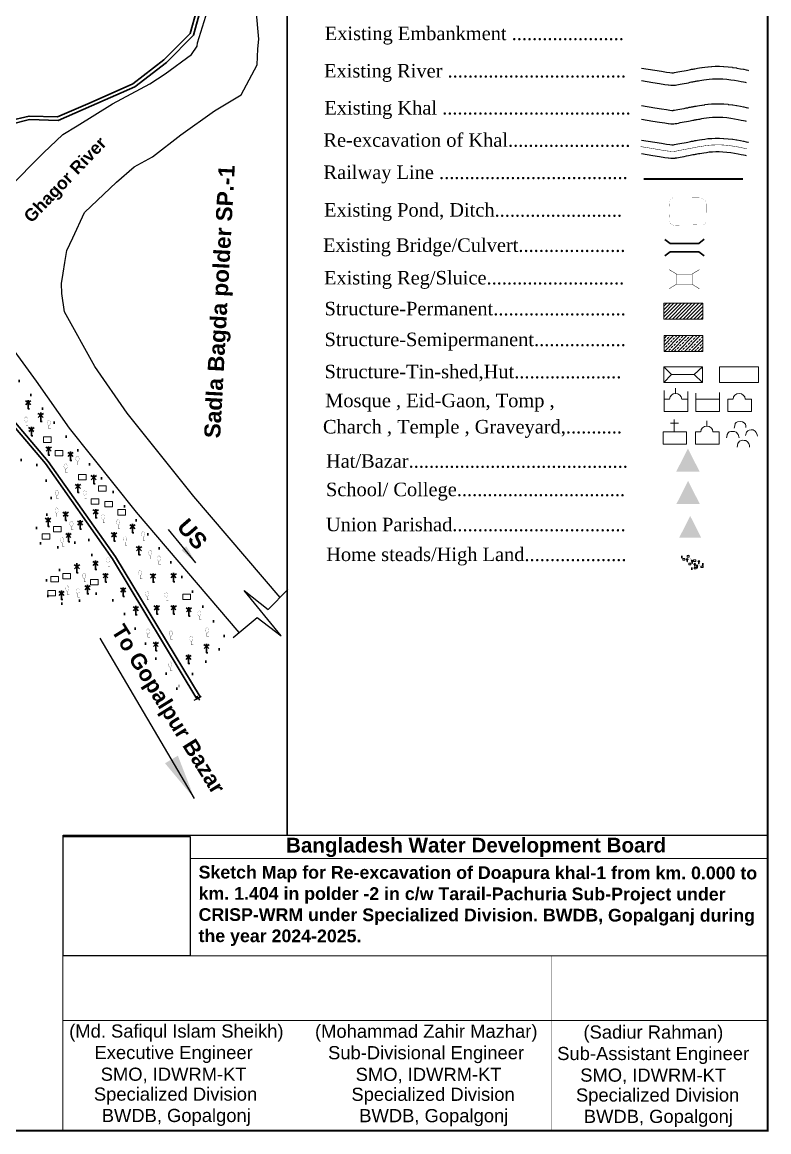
# Model space of a CAD drawing. Header units: millimetres. Extents: x 103 to 40042, y -107161 to -48.
# Drawn here: x 39220 to 40042, y -107161 to -105940 of the extents above; entities that cross this region are included whole.
import ezdxf
from ezdxf.enums import TextEntityAlignment as Align

# ---------------------------------------------------------------- set-up
doc = ezdxf.new("R2010")
doc.units = ezdxf.units.MM
doc.header["$MEASUREMENT"] = 0
for name, pattern in [('ACAD_ISO02W100', [15, 12, -3]), ('CENTERX2', [4, 2.5, -0.5, 0.5, -0.5]), ('DOT2', [0.125, 0, -0.125]), ('PHANTOM2', [1.25, 0.625, -0.125, 0.125, -0.125, 0.125, -0.125])]:
    doc.linetypes.add(name, pattern=pattern)
for name, color, linetype, lineweight in [('Bazar', 97, 'Continuous', 15), ('Bridge or Culvert', 7, 'Continuous', 25), ('Church', 170, 'Continuous', 9), ('Eid-Gah', 170, 'Continuous', 9), ('Existing Str', 7, 'PHANTOM2', 35), ('existing-profile', 5, 'ACAD_ISO02W100', 25), ('FRAM', 7, 'Continuous', 50), ('Graveyard', 40, 'Continuous', 9), ('HOUSE', 144, 'Continuous', 18), ('Mosque', 170, 'Continuous', 9), ('OUTLINE', 7, 'Continuous', 15), ('PL', 7, 'Continuous', 15), ('Pond or Ditch', 7, 'Continuous', 9), ('Rail Line', 14, 'TRACKS', 35), ('Temple', 170, 'Continuous', 9), ('Tomb', 170, 'Continuous', 9), ('Union', 7, 'Continuous', 15)]:
    doc.layers.add(name, color=color, linetype=linetype, lineweight=lineweight)
for name, color, linetype in [('boundary', 7, 'Continuous'), ('Earthen Emb', 42, 'Continuous'), ('Home Stead', 151, 'Continuous'), ('Khal', 4, 'Continuous'), ('RIVER', 150, 'Continuous'), ('TEXT', 5, 'Continuous'), ('Trees', 77, 'Continuous')]:
    doc.layers.add(name, color=color, linetype=linetype)
doc.styles.add('AR', font='arial.ttf', dxfattribs={"height": 450})
doc.styles.add('b', font='times.ttf')
doc.styles.get("Standard").update_dxf_attribs({"font": 'arial.ttf'})
doc.styles.add('sum', font='arialbd.ttf')
doc.linetypes.add('TRACKS', pattern='A,0.15,[130,ltypeshp.shx,S=0.25,R=0,X=0,Y=0],0.15', length=0.3)
doc.dimstyles.get("Standard").update_dxf_attribs({"dimtxt": 0.18, "dimasz": 0.18, "dimexe": 0.18, "dimexo": 0.0625, "dimgap": 0.09, "dimtad": 0, "dimtih": 1, "dimtoh": 1, "dimdec": 4, "dimzin": 0, "dimdsep": 46, "dimtxsty": 'Standard', "dimblk": 'DATUMBLANK', "dimcen": 0.09, "dimadec": 0, "dimazin": 0, "dimtfac": 1, "dimtdec": 4, "dimtofl": 0, "dimtmove": 0, "dimatfit": 3, "dimfxl": 1, "dimtolj": 1, "dimtzin": 0, "dimarcsym": 0})
picture_1 = doc.add_image_def('image1.png', size_in_pixel=(204, 192))

# ---------------------------------------------------------------- blocks, each defined once
blk = doc.blocks.new('A$C7FEE66E4')
at = {"layer": 'Trees', "linetype": 'Continuous', "const_width": 0.000142}
blk.add_lwpolyline([(0, 0.00001, 0.606435), (0, 0.00493, 0.606435)], format="xyb", close=True, dxfattribs=at)
at = {"layer": 'Trees', "linetype": 'Continuous', "const_width": 0.000252}
for points in [[(0, 0.00001), (0, -0.00287)], [(0, -0.00287), (0.00172, -0.00287)]]:
    blk.add_lwpolyline(points, dxfattribs=at)
blk = doc.blocks.new('A$C01DB3217')
at = {"layer": 'Trees', "color": 1, "lineweight": 30}
blk.add_lwpolyline([(0, 0.0028), (0, -0.0071), (0.0015, -0.0071)], dxfattribs=at)
for centre, start, end in [((-0.012, -0.0154), 41.2491, 62.6782), ((0.012, -0.0154), 117.3218, 138.7509)]:
    blk.add_arc(centre, 0.0195, start, end, dxfattribs=at)
blk = doc.blocks.new('_DatumBlank')
at = {"color": 0, "linetype": 'ByBlock', "lineweight": -2}
for p, q in [((0, 0.577), (-1, 0)), ((0, -0.577), (0, 0.577)), ((-1, 0), (0, -0.577))]:
    blk.add_line(p, q, dxfattribs=at)
blk = doc.blocks.new('A$C5B990698')
at = {"layer": 'TEXT', "color": 0, "lineweight": 25}
blk.add_leader([(0, 110.8), (26.4, 0)], dimstyle='Standard', override={"dimscale": 0.5, "dimasz": 100, "dimgap": 0.09, "dimtad": 0}, dxfattribs=at)

msp = doc.modelspace()

# ---------------------------------------------------------------- hatches: boundary and pattern name
at = {"layer": 'Bazar'}
for color, points in [(256, [(39953.2, -106408.9), (39940.3, -106434.4), (39966.1, -106434.4)]), (5, [(39953.4, -106444.6), (39940.5, -106470), (39966.3, -106470)])]:
    msp.add_hatch(color=color, dxfattribs=at).paths.add_polyline_path(points)
at = {"layer": 'HOUSE'}
h = msp.add_hatch(dxfattribs=at)
h.set_pattern_fill('ANSI31', color=256, scale=22.175192, style=0)
h.set_pattern_definition([(45, (-2526676.9456, -9026570.8774), (-1.9600285976, 1.9600285976), [])])
h.paths.add_polyline_path([(39969.6, -106266.4), (39969.6, -106249), (39926.7, -106249), (39926.7, -106266.4)])
h = msp.add_hatch(dxfattribs=at)
h.set_pattern_fill('ANSI33', color=256, scale=20.789243)
h.set_pattern_definition([(45, (-2558340.8584, -9213494.467), (-3.6750536205, 3.6750536205), []), (45, (-2558337.1833, -9213494.467), (-3.6750536205, 3.6750536205), [2.5986553363, -1.2993276681])])
h.paths.add_polyline_path([(39969.7, -106284.6), (39926.9, -106284.6), (39926.9, -106302), (39969.7, -106302)])
at = {"layer": 'Union'}
msp.add_hatch(color=0, dxfattribs=at).paths.add_polyline_path([(39955.7, -106483.1), (39943.7, -106506.9), (39967.8, -106506.9)])

# ---------------------------------------------------------------- linework, layer by layer
at = {"layer": 'boundary', "color": 0}
for points, const_width in [([(37465.6, -105324), (40041.1, -105324), (40041.1, -107159.9), (37465.6, -107159.9), (37465.6, -105324)], 2.35), ([(39511.9, -106834.7), (39511.9, -105324)], 1.71)]:
    msp.add_lwpolyline(points, dxfattribs=dict(at, const_width=const_width))
at = {"layer": 'Bridge or Culvert', "color": 7, "linetype": 'Continuous', "lineweight": 30}
for points in [[(39927.8, -106178.8), (39933.5, -106183.2), (39965.4, -106183.1), (39971, -106178.6)], [(39927.9, -106196.8), (39933.5, -106192.4), (39965.4, -106192.3), (39971.1, -106196.7)]]:
    msp.add_lwpolyline(points, dxfattribs=at)
at = {"layer": 'Church', "linetype": 'Continuous'}
for points in [[(39942.8, -106380.9), (39934.1, -106380.9)], [(39942.8, -106380.9), (39934.1, -106380.9)], [(39938.2, -106390.7), (39938.2, -106377.1)], [(39938.2, -106390.7), (39938.2, -106377.1)]]:
    msp.add_lwpolyline(points, dxfattribs=at)
msp.add_lwpolyline([(39925.8, -106404.2), (39925.8, -106390.7), (39951.8, -106390.7), (39951.8, -106404.2), (39941.2, -106404.2), (39941.2, -106404.2), (39941.2, -106404.2), (39941.2, -106404.2), (39925.8, -106404.2)], close=True, dxfattribs=at)
msp.add_lwpolyline([(39925.8, -106404.2), (39925.8, -106390.7), (39951.8, -106390.7), (39951.8, -106404.2), (39941.2, -106404.2), (39941.2, -106404.2), (39941.2, -106404.2), (39941.2, -106404.2), (39925.8, -106404.2)], close=True, dxfattribs=at)
at = {"layer": 'Earthen Emb', "lineweight": 30}
for points in [[(39412.5, -106684.5), (39319.4, -106530.3), (39245.6, -106425.5), (39189.5, -106359.7), (39165.2, -106326.6), (39149.7, -106300.3), (39144.9, -106250), (39148.9, -106177.9), (39180.9, -106127.8), (39201.3, -106094.1), (39204.1, -106079.2), (39200.8, -106057.3), (39205.3, -106048.3), (39227.6, -106042.9), (39259.1, -106043.9), (39294.8, -106028.2), (39342.1, -106007.3), (39376.2, -105981.1), (39405.2, -105951.9), (39411.9, -105927), (39400.2, -105874.3)], [(39415.9, -106682.4), (39322.8, -106528.1), (39248.8, -106423.1), (39192.7, -106357.3), (39168.6, -106324.4), (39153.6, -106299.1), (39148.9, -106249.9), (39152.9, -106179.2), (39184.3, -106129.9), (39205.1, -106095.5), (39208.2, -106079.3), (39204.9, -106057.9), (39208, -106051.7), (39228, -106046.9), (39259.8, -106047.9), (39296.4, -106031.8), (39344.2, -106010.8), (39378.9, -105984.1), (39408.8, -105954), (39416.1, -105927.1), (39404.1, -105873.4)]]:
    msp.add_lwpolyline(points, dxfattribs=at)
for points in [[(39902.2, -105956.3, 0, 0, 0), (40017.2, -105956.3, 4.91, 4.91, 0)], [(39902.2, -105968.3, 0, 0, 0), (40017.2, -105968.3, 4.91, 4.91, 0)]]:
    msp.add_lwpolyline(points, format="xyseb", dxfattribs=at)
at = {"layer": 'Eid-Gah', "linetype": 'Continuous'}
for p, q in [((39962, -106354.6), (39962, -106347.8)), ((39962, -106354.6), (39962, -106347.8)), ((39988, -106354.6), (39988, -106347.4)), ((39988, -106354.6), (39988, -106347.4))]:
    msp.add_line(p, q, dxfattribs=at)
msp.add_lwpolyline([(39962, -106368.1), (39962, -106354.6), (39988, -106354.6), (39988, -106368.1), (39973.6, -106368.1), (39973.6, -106368.1), (39973.6, -106368.1), (39973.6, -106368.1), (39962, -106368.1)], close=True, dxfattribs=at)
msp.add_lwpolyline([(39962, -106368.1), (39962, -106354.6), (39988, -106354.6), (39988, -106368.1), (39973.6, -106368.1), (39973.6, -106368.1), (39973.6, -106368.1), (39973.6, -106368.1), (39962, -106368.1)], close=True, dxfattribs=at)
at = {"layer": 'Existing Str', "linetype": 'Continuous', "const_width": 0.515}
for points in [[(39932.6, -106212), (39940.6, -106216.9), (39957.8, -106216.9), (39965.7, -106212)], [(39940.6, -106228), (39940.6, -106216.9)], [(39957.8, -106228), (39957.8, -106216.9)], [(39932.6, -106233), (39940.6, -106228), (39957.8, -106228), (39965.7, -106233)]]:
    msp.add_lwpolyline(points, dxfattribs=at)
at = {"layer": 'FRAM', "linetype": 'Continuous', "const_width": 1.73}
msp.add_lwpolyline([(39264.9, -106834.7), (40041.1, -106834.7), (40041.1, -106834.7)], dxfattribs=at)
at = {"layer": 'Graveyard'}
for points in [[(40004.3, -106386.5), (40004.7, -106383.9), (40005.2, -106381.5), (40006.2, -106380.1), (40007.9, -106379.4), (40011.1, -106379.3), (40013.2, -106379.6), (40015, -106380.6), (40016.5, -106382.2), (40016.8, -106384), (40016.9, -106385.9)], [(40004.3, -106386.5), (40004.7, -106383.9), (40005.2, -106381.5), (40006.2, -106380.1), (40007.9, -106379.4), (40011.1, -106379.3), (40013.2, -106379.6), (40015, -106380.6), (40016.5, -106382.2), (40016.8, -106384), (40016.9, -106385.9)], [(40016.5, -106394.5), (40017.8, -106390.8), (40019, -106389.6), (40020.5, -106388.6), (40023, -106388.3), (40025.2, -106388.5), (40027.2, -106389.8), (40028.3, -106391.3), (40029.4, -106393.8), (40029.8, -106395.3)], [(40016.5, -106394.5), (40017.8, -106390.8), (40019, -106389.6), (40020.5, -106388.6), (40023, -106388.3), (40025.2, -106388.5), (40027.2, -106389.8), (40028.3, -106391.3), (40029.4, -106393.8), (40029.8, -106395.3)], [(40009.6, -106397.2), (40008.4, -106393.3), (40006.5, -106390.8), (40004.6, -106390.2), (40002.8, -106390.1), (40000.3, -106390.2), (39998.8, -106390.7), (39997.5, -106391.7), (39996.4, -106393.3), (39996, -106396.2), (39995.7, -106397.2)], [(40009.6, -106397.2), (40008.4, -106393.3), (40006.5, -106390.8), (40004.6, -106390.2), (40002.8, -106390.1), (40000.3, -106390.2), (39998.8, -106390.7), (39997.5, -106391.7), (39996.4, -106393.3), (39996, -106396.2), (39995.7, -106397.2)], [(40007.3, -106407.4), (40008.3, -106403.4), (40009.9, -106400.9), (40012.8, -106399.7), (40015.3, -106399.9), (40016.8, -106400.2), (40018.8, -106401.5), (40020.3, -106403.3), (40020.9, -106405.5), (40020.9, -106407.3)], [(40007.3, -106407.4), (40008.3, -106403.4), (40009.9, -106400.9), (40012.8, -106399.7), (40015.3, -106399.9), (40016.8, -106400.2), (40018.8, -106401.5), (40020.3, -106403.3), (40020.9, -106405.5), (40020.9, -106407.3)]]:
    msp.add_lwpolyline(points, dxfattribs=at)
at = {"layer": 'Home Stead', "color": 7, "linetype": 'DOT2', "lineweight": 50, "ltscale": 159.474072, "flags": 128}
for points in [[(39390.2, -106673), (39339, -106598.9), (39322, -106576.6), (39302.6, -106568.2), (39279.5, -106577.9), (39254.3, -106580.2), (39242.6, -106562.1), (39251.3, -106545.4), (39273.1, -106538.6), (39288.5, -106533.9), (39300.2, -106522.5), (39297.6, -106513.2), (39288.8, -106504.4), (39274.8, -106514.8), (39253.6, -106518.5), (39235.5, -106511.1), (39236.2, -106490), (39249.9, -106479.6), (39252, -106462.5), (39244.9, -106438.8), (39235, -106425.2), (39228.3, -106420), (39209.7, -106422.5), (39181.1, -106417.5), (39163.4, -106387.4), (39141.1, -106353.8), (39133.9, -106344.9), (39134.5, -106335.7), (39146.8, -106331.1), (39181.5, -106308.4), (39189.9, -106302.8), (39284.4, -106414.5), (39318.2, -106454.3), (39389.9, -106541.7), (39446.5, -106620.8), (39390.2, -106673)], [(39946.6, -106528.2), (39945, -106530.8), (39946.8, -106533.8), (39949.3, -106535.4), (39951.4, -106537.1), (39953.2, -106538.9), (39955.1, -106539.3), (39956.3, -106539.3), (39958.1, -106542.1), (39960.8, -106543.2), (39965.4, -106543.8), (39969.6, -106543), (39970.8, -106539.4), (39969.3, -106535), (39967.3, -106532.9), (39964.2, -106531.2), (39958.7, -106526.8), (39952, -106525.7), (39949.4, -106527.4), (39946.6, -106528.2)]]:
    msp.add_lwpolyline(points, dxfattribs=at)
at = {"layer": 'HOUSE'}
for points in [[(39926.7, -106249), (39969.6, -106249), (39969.6, -106266.4), (39926.7, -106266.4)], [(39926.7, -106249), (39969.6, -106249), (39969.6, -106266.4), (39926.7, -106266.4)], [(39926.9, -106284.6), (39969.7, -106284.6), (39969.7, -106302), (39926.9, -106302)], [(39926.9, -106284.6), (39969.7, -106284.6), (39969.7, -106302), (39926.9, -106302)]]:
    msp.add_lwpolyline(points, close=True, dxfattribs=at)
at = {"layer": 'HOUSE', "linetype": 'Continuous'}
for points in [[(39926.6, -106319), (39969.4, -106319), (39969.4, -106336.4), (39926.6, -106336.4)], [(39926.6, -106319), (39969.4, -106319), (39969.4, -106336.4), (39926.6, -106336.4)], [(39987.9, -106319), (40030.8, -106319), (40030.8, -106336.4), (39987.9, -106336.4)], [(39987.9, -106319), (40030.8, -106319), (40030.8, -106336.4), (39987.9, -106336.4)]]:
    msp.add_lwpolyline(points, close=True, dxfattribs=at)
for points in [[(39969.4, -106319), (39960.2, -106327.3), (39935.2, -106327.3), (39926.6, -106319)], [(39969.4, -106319), (39960.2, -106327.3), (39935.2, -106327.3), (39926.6, -106319)], [(39935.2, -106327.3), (39926.6, -106336.4)], [(39935.2, -106327.3), (39926.6, -106336.4)], [(39960.2, -106327.3), (39969.4, -106336.4)], [(39960.2, -106327.3), (39969.4, -106336.4)]]:
    msp.add_lwpolyline(points, dxfattribs=at)
at = {"layer": 'HOUSE'}
for points in [[(39243.7, -106402.1), (39252.1, -106402.1), (39252.1, -106396.2), (39243.7, -106396.2), (39243.7, -106402.1)], [(39256.3, -106417), (39264.7, -106417), (39264.7, -106411.1), (39256.3, -106411.1), (39256.3, -106417)], [(39282, -106443.4), (39290.5, -106443.4), (39290.5, -106437.5), (39282, -106437.5), (39282, -106443.4)], [(39304, -106456), (39312.5, -106456), (39312.5, -106450.1), (39304, -106450.1), (39304, -106456)], [(39296.1, -106470.1), (39304.5, -106470.1), (39304.5, -106464.2), (39296.1, -106464.2), (39296.1, -106470.1)], [(39311.1, -106473), (39319.5, -106473), (39319.5, -106467.1), (39311.1, -106467.1), (39311.1, -106473)], [(39325.3, -106482.1), (39333.7, -106482.1), (39333.7, -106476.2), (39325.3, -106476.2), (39325.3, -106482.1)], [(39254.5, -106500.8), (39263, -106500.8), (39263, -106494.9), (39254.5, -106494.9), (39254.5, -106500.8)], [(39242.2, -106508.7), (39250.6, -106508.7), (39250.6, -106502.8), (39242.2, -106502.8), (39242.2, -106508.7)], [(39947.6, -106531.8), (39949.9, -106531.8), (39949.9, -106530.1), (39947.6, -106530.1), (39947.6, -106531.8)], [(39952.4, -106528.5), (39954.7, -106528.5), (39954.7, -106526.8), (39952.4, -106526.8), (39952.4, -106528.5)], [(39954.1, -106536.9), (39956.4, -106536.9), (39956.4, -106535.2), (39954.1, -106535.2), (39954.1, -106536.9)], [(39959.5, -106533.2), (39961.8, -106533.2), (39961.8, -106531.5), (39959.5, -106531.5), (39959.5, -106533.2)], [(39265, -106552.5), (39273.4, -106552.5), (39273.4, -106546.6), (39265, -106546.6), (39265, -106552.5)], [(39960, -106541.3), (39962.4, -106541.3), (39962.4, -106539.7), (39960, -106539.7), (39960, -106541.3)], [(39967.6, -106540), (39969.9, -106540), (39969.9, -106538.4), (39967.6, -106538.4), (39967.6, -106540)], [(39251.5, -106555.8), (39259.9, -106555.8), (39259.9, -106549.9), (39251.5, -106549.9), (39251.5, -106555.8)], [(39295.2, -106559.1), (39303.6, -106559.1), (39303.6, -106553.2), (39295.2, -106553.2), (39295.2, -106559.1)], [(39248.4, -106571.2), (39256.9, -106571.2), (39256.9, -106565.3), (39248.4, -106565.3), (39248.4, -106571.2)], [(39397, -106575.1), (39405.4, -106575.1), (39405.4, -106569.2), (39397, -106569.2), (39397, -106575.1)]]:
    msp.add_lwpolyline(points, dxfattribs=at)
at = {"layer": 'Khal', "color": 4, "linetype": 'Continuous'}
for points in [[(39163.4, -106213.8), (39163.1, -106202.6), (39164.3, -106190.1), (39171.5, -106172.1), (39186.7, -106147.8), (39203.8, -106123.5), (39243.5, -106083.6), (39264.9, -106063.2), (39280.5, -106053.7), (39319.5, -106029.6), (39360.8, -106007.6), (39377.4, -105996.5), (39406.4, -105975), (39412.6, -105966), (39413, -105962.4), (39424, -105927.1), (39397.9, -105831), (39425.1, -105776.5), (39447.3, -105755.6), (39460, -105750.4)], [(39504.1, -106572.9), (39409.1, -106461.6), (39335.8, -106370.1), (39300, -106318.5), (39266.6, -106258.5), (39263.8, -106238.1), (39263.3, -106227.4), (39265.1, -106215.9), (39267.1, -106204.3), (39269.1, -106191), (39275.7, -106177), (39288.7, -106149.1), (39324, -106115.8), (39343.4, -106098.9), (39363.6, -106087.7), (39394.9, -106063.6), (39431.9, -106037.1), (39461.2, -106019.4), (39478.9, -105986.6), (39479.6, -105968.8), (39480.8, -105958.2), (39472.6, -105868), (39466.6, -105830.9), (39490.8, -105794)]]:
    msp.add_lwpolyline(points, dxfattribs=at)
for points in [[(39902.2, -106031.4), (39916.7, -106033.8), (39924.2, -106035.1), (39929.6, -106035.9), (39933.4, -106036.4), (39935.6, -106036.7), (39936.8, -106036.7), (39937.5, -106036.6), (39938.6, -106036.4), (39940.2, -106036.1), (39942.2, -106035.7), (39944.4, -106035.3), (39946.6, -106034.9), (39948.9, -106034.5), (39951.1, -106034), (39953, -106033.7), (39954.7, -106033.3), (39956.1, -106033.1), (39957.2, -106032.9, -0.000461), (39957.2, -106032.9), (39958.1, -106032.7, -0.000727), (39958.1, -106032.7), (39959, -106032.5, -0.000788), (39959, -106032.5), (39959.9, -106032.4, -0.0006), (39959.9, -106032.4), (39960.9, -106032.2, -0.00033), (39960.9, -106032.2), (39962.2, -106031.9), (39963.9, -106031.6, -0.000676), (39963.9, -106031.6), (39966, -106031.2, -0.003183), (39966.1, -106031.2), (39968.7, -106030.8, -0.005207), (39968.8, -106030.8), (39971.8, -106030.4, -0.006703), (39972, -106030.3), (39975.3, -106030, -0.007978), (39975.5, -106029.9), (39979.1, -106029.6, -0.009172), (39979.4, -106029.6), (39983.3, -106029.4, -0.010353), (39983.6, -106029.4), (39987.8, -106029.4, -0.01156), (39988.1, -106029.4), (39992.5, -106029.6, -0.011928), (39992.9, -106029.6), (39997.4, -106030, -0.009419), (39997.7, -106030.1), (40002.3, -106030.6, -0.007149), (40002.5, -106030.7), (40006.8, -106031.3, -0.0056), (40007, -106031.4), (40011, -106032.1, -0.004498), (40011.1, -106032.1), (40014.5, -106032.8, -0.003682), (40014.6, -106032.8), (40017.3, -106033.4, -0.003044), (40017.4, -106033.4), (40019.2, -106033.8, -0.002369), (40019.2, -106033.8), (40019.9, -106034)], [(39902.2, -106046.3), (39914.4, -106048.4, 0.000575), (39914.5, -106048.4), (39922, -106049.6, 0.001752), (39922, -106049.6), (39927.6, -106050.5, 0.00424), (39927.7, -106050.5), (39931.6, -106051.1, 0.009421), (39931.8, -106051.1), (39934.5, -106051.4, 0.018889), (39935, -106051.4), (39936.8, -106051.5, 0.028642), (39937.6, -106051.4), (39939, -106051.3, 0.022093), (39939.6, -106051.2), (39941, -106051, 0.00369), (39941.1, -106051), (39942.8, -106050.6), (39944.8, -106050.2), (39947, -106049.8), (39949.2, -106049.4), (39951.5, -106049), (39953.7, -106048.5), (39955.6, -106048.2), (39957.3, -106047.8), (39958.7, -106047.6), (39959.7, -106047.4), (39960.6, -106047.2), (39961.5, -106047), (39962.3, -106046.9), (39963.4, -106046.7), (39964.7, -106046.5), (39966.3, -106046.2), (39968.4, -106045.8), (39970.8, -106045.4), (39973.6, -106045), (39976.7, -106044.6), (39980.2, -106044.3), (39983.8, -106044.2), (39987.7, -106044.2), (39991.8, -106044.3), (39996.1, -106044.7), (40000.4, -106045.3), (40004.6, -106045.9), (40008.5, -106046.6), (40011.8, -106047.3), (40014.4, -106047.8), (40016.1, -106048.2), (40017.2, -106048.5)]]:
    msp.add_lwpolyline(points, format="xyb", dxfattribs=at)
at = {"layer": 'Khal', "color": 3, "lineweight": 25, "ltscale": 0.1}
for points in [[(39902.2, -106069.3), (39916.7, -106071.7), (39924.2, -106072.9), (39929.6, -106073.8), (39933.4, -106074.3), (39935.6, -106074.5), (39936.8, -106074.6), (39937.5, -106074.5), (39938.6, -106074.3), (39940.2, -106074), (39942.2, -106073.6), (39944.4, -106073.2), (39946.6, -106072.8), (39948.9, -106072.3), (39951.1, -106071.9), (39953, -106071.5), (39954.7, -106071.2), (39956.1, -106070.9), (39957.2, -106070.7, -0.000461), (39957.2, -106070.7), (39958.1, -106070.6, -0.000727), (39958.1, -106070.6), (39959, -106070.4, -0.000788), (39959, -106070.4), (39959.9, -106070.2, -0.0006), (39959.9, -106070.2), (39960.9, -106070, -0.00033), (39960.9, -106070), (39962.2, -106069.8), (39963.9, -106069.5, -0.000676), (39963.9, -106069.5), (39966, -106069.1, -0.003183), (39966.1, -106069.1), (39968.7, -106068.7, -0.005207), (39968.8, -106068.7), (39971.8, -106068.2, -0.006703), (39972, -106068.2), (39975.3, -106067.8, -0.007978), (39975.5, -106067.8), (39979.1, -106067.5, -0.009172), (39979.4, -106067.5), (39983.3, -106067.3, -0.010353), (39983.6, -106067.3), (39987.8, -106067.3, -0.01156), (39988.1, -106067.3), (39992.5, -106067.5, -0.011928), (39992.9, -106067.5), (39997.4, -106067.9, -0.009419), (39997.7, -106067.9), (40002.3, -106068.5, -0.007149), (40002.5, -106068.5), (40006.8, -106069.2, -0.0056), (40007, -106069.2), (40011, -106070, -0.004498), (40011.1, -106070), (40014.5, -106070.7, -0.003682), (40014.6, -106070.7), (40017.3, -106071.3, -0.003044), (40017.4, -106071.3), (40019.2, -106071.7, -0.002369), (40019.2, -106071.7), (40019.9, -106071.8)], [(39902.2, -106084.2), (39914.4, -106086.2, 0.000575), (39914.5, -106086.3), (39922, -106087.5, 0.001752), (39922, -106087.5), (39927.6, -106088.4, 0.00424), (39927.7, -106088.4), (39931.6, -106088.9, 0.009421), (39931.8, -106089), (39934.5, -106089.2, 0.018889), (39935, -106089.3), (39936.8, -106089.3, 0.028642), (39937.6, -106089.3), (39939, -106089.2, 0.022093), (39939.6, -106089.1), (39941, -106088.9, 0.00369), (39941.1, -106088.8), (39942.8, -106088.5), (39944.8, -106088.1), (39947, -106087.7), (39949.2, -106087.3), (39951.5, -106086.8), (39953.7, -106086.4), (39955.6, -106086), (39957.3, -106085.7), (39958.7, -106085.4), (39959.7, -106085.2), (39960.6, -106085.1), (39961.5, -106084.9), (39962.3, -106084.8), (39963.4, -106084.6), (39964.7, -106084.3), (39966.3, -106084), (39968.4, -106083.7), (39970.8, -106083.3), (39973.6, -106082.9), (39976.7, -106082.5), (39980.2, -106082.2), (39983.8, -106082.1), (39987.7, -106082), (39991.8, -106082.2), (39996.1, -106082.6), (40000.4, -106083.1), (40004.6, -106083.8), (40008.5, -106084.5), (40011.8, -106085.2), (40014.4, -106085.7), (40016.1, -106086.1), (40017.2, -106086.3)]]:
    msp.add_lwpolyline(points, format="xyb", dxfattribs=at)
at = {"layer": 'Khal', "color": 7, "linetype": 'CENTERX2', "lineweight": 30, "ltscale": 5, "const_width": 0.515}
msp.add_lwpolyline([(39901, -106076.5), (39915.5, -106078.9), (39923, -106080.2), (39928.6, -106081.1), (39932.5, -106081.6), (39935.2, -106081.9), (39937, -106081.9), (39938.5, -106081.8), (39939.9, -106081.6), (39941.6, -106081.2), (39943.6, -106080.9), (39945.8, -106080.4), (39948, -106080), (39950.3, -106079.6), (39952.5, -106079.1), (39954.4, -106078.8), (39956.1, -106078.4), (39957.5, -106078.2), (39958.6, -106078), (39959.5, -106077.8), (39960.3, -106077.6), (39961.2, -106077.5), (39962.2, -106077.3), (39963.5, -106077), (39965.2, -106076.7), (39967.3, -106076.4), (39969.9, -106076), (39972.8, -106075.5), (39976.1, -106075.1), (39979.7, -106074.8), (39983.7, -106074.7), (39987.8, -106074.6), (39992.2, -106074.8), (39996.8, -106075.2), (40001.3, -106075.8), (40005.7, -106076.5), (40009.7, -106077.2), (40013.1, -106077.9), (40015.8, -106078.5), (40017.5, -106078.9), (40018.2, -106079)], dxfattribs=at)
at = {"layer": 'Khal', "lineweight": 25, "ltscale": 0.1}
for points in [[(39459.1, -106611.4), (39346, -106478.8), (39272.1, -106386.5), (39236, -106334.6), (39193.4, -106276.7), (39170.4, -106245)], [(39452.5, -106616.9), (39478.7, -106594.9), (39505.1, -106615.2), (39464.7, -106565.2), (39491.1, -106586.2), (39512.6, -106564.1)], [(39409.5, -106686), (39413.5, -106684), (39412.5, -106681.5), (39415.5, -106686), (39414.5, -106683.5), (39417, -106681.5)]]:
    msp.add_lwpolyline(points, dxfattribs=at)
at = {"layer": 'Mosque', "linetype": 'Continuous'}
for p, q in [((39927.2, -106354.6), (39927.2, -106345.2)), ((39927.2, -106354.6), (39927.2, -106345.2)), ((39939.6, -106348.3), (39939.6, -106342.4)), ((39939.6, -106348.3), (39939.6, -106342.4)), ((39953.2, -106354.6), (39953.2, -106346)), ((39953.2, -106354.6), (39953.2, -106346))]:
    msp.add_line(p, q, dxfattribs=at)
for points in [[(39946.4, -106354.6), (39953.2, -106354.6), (39953.2, -106368.1), (39942.6, -106368.1), (39942.6, -106368.1), (39938.8, -106368.1), (39938.8, -106368.1), (39927.2, -106368.1), (39927.2, -106354.6), (39932.9, -106354.6)], [(39946.4, -106354.6), (39953.2, -106354.6), (39953.2, -106368.1), (39938.8, -106368.1), (39938.8, -106368.1), (39938.8, -106368.1), (39938.8, -106368.1), (39927.2, -106368.1), (39927.2, -106354.6), (39932.9, -106354.6)]]:
    msp.add_lwpolyline(points, dxfattribs=at)
msp.add_arc((39939.6, -106355.1), 6.77, 3.9267, 176.0733, dxfattribs=at)
msp.add_arc((39939.6, -106355.1), 6.77, 3.9267, 176.0733, dxfattribs=at)
at = {"layer": 'PL'}
for p, q in [((39264.8, -106834.7), (39264.8, -107159.9)), ((40041.1, -106834.7), (40041.1, -107159.9)), ((40041.1, -106860.1), (39405, -106860.1)), ((40041.6, -106967.5), (39265.3, -106967.5)), ((40041.1, -107038.5), (39264.9, -107038.5))]:
    msp.add_line(p, q, dxfattribs=at)
at = {"layer": 'PL', "const_width": 0.194}
for points in [[(39530.5, -106967.5), (39530.5, -107159.8)], [(39803, -106968), (39803, -107160.4)]]:
    msp.add_lwpolyline(points, dxfattribs=at)
at = {"layer": 'Pond or Ditch', "color": 4, "const_width": 0.0863}
msp.add_lwpolyline([(39937.3, -106132.7), (39966.2, -106133, -0.407338), (39973.3, -106140), (39973.2, -106158.8, -0.346244), (39970.2, -106162.5), (39938.4, -106163.1, -0.392601), (39932.4, -106157.7), (39933, -106138.2, -0.321685), (39937.3, -106132.7, -5.135448)], format="xyb", dxfattribs=at)
at = {"layer": 'Rail Line', "color": 212, "ltscale": 10, "true_color": 0xc529d6}
msp.add_line((39904.5, -106112.2), (40013.8, -106112.2), dxfattribs=at)
at = {"layer": 'RIVER', "color": 4, "linetype": 'Continuous'}
for points in [[(39902.2, -105990.1), (39916.7, -105992.5), (39924.2, -105993.7), (39929.6, -105994.6), (39933.4, -105995.1), (39935.6, -105995.4), (39936.8, -105995.4), (39937.5, -105995.3), (39938.6, -105995.1), (39940.2, -105994.8), (39942.2, -105994.4), (39944.4, -105994), (39946.6, -105993.6), (39948.9, -105993.1), (39951.1, -105992.7), (39953, -105992.3), (39954.7, -105992), (39956.1, -105991.8), (39957.2, -105991.5, -0.000461), (39957.2, -105991.5), (39958.1, -105991.4, -0.000727), (39958.1, -105991.4), (39959, -105991.2, -0.000788), (39959, -105991.2), (39959.9, -105991, -0.0006), (39959.9, -105991), (39960.9, -105990.9, -0.00033), (39960.9, -105990.8), (39962.2, -105990.6), (39963.9, -105990.3, -0.000676), (39963.9, -105990.3), (39966, -105989.9, -0.003183), (39966.1, -105989.9), (39968.7, -105989.5, -0.005207), (39968.8, -105989.5), (39971.8, -105989.1, -0.006703), (39972, -105989), (39975.3, -105988.7, -0.007978), (39975.5, -105988.6), (39979.1, -105988.3, -0.009172), (39979.4, -105988.3), (39983.3, -105988.1, -0.010353), (39983.6, -105988.1), (39987.8, -105988.1, -0.01156), (39988.1, -105988.1), (39992.5, -105988.3, -0.011928), (39992.9, -105988.3), (39997.4, -105988.7, -0.009419), (39997.7, -105988.7), (40002.3, -105989.3, -0.007149), (40002.5, -105989.4), (40006.8, -105990, -0.0056), (40007, -105990.1), (40011, -105990.8, -0.004498), (40011.1, -105990.8), (40014.5, -105991.5, -0.003682), (40014.6, -105991.5), (40017.3, -105992.1, -0.003044), (40017.4, -105992.1), (40019.2, -105992.5, -0.002369), (40019.2, -105992.5), (40019.9, -105992.7)], [(39902.2, -106003.9), (39914.4, -106006, 0.000575), (39914.5, -106006), (39922, -106007.2, 0.001752), (39922, -106007.2), (39927.6, -106008.1, 0.00424), (39927.7, -106008.1), (39931.6, -106008.7, 0.009421), (39931.8, -106008.7), (39934.5, -106009, 0.018889), (39935, -106009), (39936.8, -106009.1, 0.028642), (39937.6, -106009), (39939, -106008.9, 0.022093), (39939.6, -106008.8), (39941, -106008.6, 0.00369), (39941.1, -106008.6), (39942.8, -106008.3), (39944.8, -106007.9), (39947, -106007.4), (39949.2, -106007), (39951.5, -106006.6), (39953.7, -106006.2), (39955.6, -106005.8), (39957.3, -106005.4), (39958.7, -106005.2), (39959.7, -106005), (39960.6, -106004.8), (39961.5, -106004.7), (39962.3, -106004.5), (39963.4, -106004.3), (39964.7, -106004.1), (39966.3, -106003.8), (39968.4, -106003.4), (39970.8, -106003), (39973.6, -106002.6), (39976.7, -106002.3), (39980.2, -106002), (39983.8, -106001.8), (39987.7, -106001.8), (39991.8, -106001.9), (39996.1, -106002.3), (40000.4, -106002.9), (40004.6, -106003.5), (40008.5, -106004.2), (40011.8, -106004.9), (40014.4, -106005.4), (40016.1, -106005.8), (40017.2, -106006.1)]]:
    msp.add_lwpolyline(points, format="xyb", dxfattribs=at)
at = {"layer": 'Temple', "linetype": 'Continuous'}
msp.add_line((39974, -106384.4), (39974, -106378.5), dxfattribs=at)
msp.add_line((39974, -106384.4), (39974, -106378.5), dxfattribs=at)
msp.add_lwpolyline([(39980.7, -106390.7), (39987.5, -106390.7), (39987.5, -106404.2), (39973.1, -106404.2), (39973.1, -106404.2), (39973.1, -106404.2), (39973.1, -106404.2), (39961.5, -106404.2), (39961.5, -106390.7), (39967.2, -106390.7)], dxfattribs=at)
msp.add_lwpolyline([(39980.7, -106390.7), (39987.5, -106390.7), (39987.5, -106404.2), (39973.1, -106404.2), (39973.1, -106404.2), (39973.1, -106404.2), (39973.1, -106404.2), (39961.5, -106404.2), (39961.5, -106390.7), (39967.2, -106390.7)], dxfattribs=at)
msp.add_arc((39974, -106391.1), 6.77, 3.9267, 176.0733, dxfattribs=at)
msp.add_arc((39974, -106391.1), 6.77, 3.9267, 176.0733, dxfattribs=at)
at = {"layer": 'Tomb', "linetype": 'Continuous'}
msp.add_lwpolyline([(40016.3, -106354.6), (40023.1, -106354.6), (40023.1, -106368.1), (40008.7, -106368.1), (40008.7, -106368.1), (40008.7, -106368.1), (40008.7, -106368.1), (39997.1, -106368.1), (39997.1, -106354.6), (40002.8, -106354.6)], dxfattribs=at)
msp.add_arc((40009.6, -106355.1), 6.77, 3.9267, 176.0733, dxfattribs=at)
msp.add_arc((40009.6, -106355.1), 6.77, 3.9267, 176.0733, dxfattribs=at)
at = {"layer": 'Trees', "color": 1, "lineweight": 30}
msp.add_lwpolyline([(39331.4, -106561.8), (39331.4, -106571.7), (39332.9, -106571.7)], dxfattribs=at)
for centre, start, end in [((39319.4, -106579.8), 41.2491, 62.6782), ((39343.3, -106579.8), 117.3218, 138.7509)]:
    msp.add_arc(centre, 19.4, start, end, dxfattribs=at)

# ---------------------------------------------------------------- block references
at = {"layer": 'Khal', "lineweight": 25, "ltscale": 0.1, "xscale": 0.4160000000049027, "yscale": 0.4159999999976683, "zscale": 0.4160000000000001, "rotation": 205.9060596806993}
msp.add_blockref('A$C5B990698', (39391.2, -106493.3), dxfattribs=at)
at = {"layer": 'Trees', "ltscale": 0.1}
for p, xscale, yscale, zscale in [((39226.7, -106358.3), 996.0728210867092, 996.0728210867092, 996.0728210867044), ((39240.5, -106372.1), 996.0728210867092, 996.0728210867092, 996.0728210867044), ((39230.2, -106387.8), 996.0728210867092, 996.0728210867092, 996.0728210867044), ((39249.2, -106409.3), 996.0728210867092, 996.0728210867092, 996.0728210867044), ((39273.2, -106415.1), 996.0728210867092, 996.0728210867092, 996.0728210867044), ((39298.8, -106440.7), 996.0728210867092, 996.0728210867092, 996.0728210867044), ((39281.5, -106450.4), 996.0728210867092, 996.0728210867092, 996.0728210867044), ((39248.6, -106487.6), 996.0728210867092, 996.0728210867092, 996.0728210867044), ((39267.9, -106480.9), 996.0728210867092, 996.0728210867092, 996.0728210867044), ((39301, -106478.3), 996.0728210867092, 996.0728210867092, 996.0728210867044), ((39284, -106490.7), 996.0728210867092, 996.0728210867092, 996.0728210867044), ((39341.6, -106494.7), 996.0728210867092, 996.0728210867092, 996.0728210867044), ((39271, -106504.5), 996.0728210867092, 996.0728210867092, 996.0728210867044), ((39321.2, -106503.7), 996.0728210867092, 996.0728210867092, 996.0728210867044), ((39348.7, -106518.9), 996.0728210867092, 996.0728210867092, 996.0728210867044), ((39300.8, -106535.1), 996.0728210867092, 996.0728210867092, 996.0728210867044), ((39952.4, -106530.8), 328.1287989044358, 328.1287989044358, 328.1287989044349), ((39957.7, -106532.6), 328.1287989044358, 328.1287989044358, 328.1287989044349), ((39960.7, -106536), 328.1287989044358, 328.1287989044358, 328.1287989044349), ((39965.2, -106533.3), 328.1287989044358, 328.1287989044358, 328.1287989044349), ((39280.4, -106538.8), 996.0728210867092, 996.0728210867092, 996.0728210867044), ((39311.9, -106548.8), 996.0728210867092, 996.0728210867092, 996.0728210867044), ((39364.2, -106549.1), 996.0728210867092, 996.0728210867092, 996.0728210867044), ((39386.8, -106548.7), 996.0728210867092, 996.0728210867092, 996.0728210867044), ((39963.3, -106537.9), 328.1287989044358, 328.1287989044358, 328.1287989044349), ((39292, -106561.9), 996.0728210867092, 996.0728210867092, 996.0728210867044), ((39263.3, -106568.1), 996.0728210867092, 996.0728210867092, 996.0728210867044), ((39345.2, -106585), 996.0728210867092, 996.0728210867092, 996.0728210867044), ((39368.2, -106584.1), 996.0728210867092, 996.0728210867092, 996.0728210867044), ((39386.8, -106584.1), 996.0728210867092, 996.0728210867092, 996.0728210867044), ((39403.6, -106586.3), 996.0728210867092, 996.0728210867092, 996.0728210867044), ((39367.3, -106624.4), 996.0728210867092, 996.0728210867092, 996.0728210867044), ((39423, -106626.6), 996.0728210867092, 996.0728210867092, 996.0728210867044), ((39403.2, -106638.6), 996.0728210867092, 996.0728210867092, 996.0728210867044)]:
    msp.add_blockref('A$C01DB3217', p, dxfattribs=dict(at, xscale=xscale, yscale=yscale, zscale=zscale))
at = {"layer": 'Trees', "linetype": 'DOT2', "ltscale": 0.2}
for p, xscale, yscale, zscale in [((39224.3, -106380.2), 1263.135784421829, 1263.135784421829, 1263.135784421829), ((39249.5, -106383.7), 1263.135784421829, 1263.135784421829, 1263.135784421829), ((39267.9, -106431.7), 1263.135784421829, 1263.135784421829, 1263.135784421829), ((39280.9, -106423.4), 1263.135784421829, 1263.135784421829, 1263.135784421829), ((39258.2, -106460.8), 1263.135784421829, 1263.135784421829, 1263.135784421829), ((39288.9, -106460.8), 1263.135784421829, 1263.135784421829, 1263.135784421829), ((39258, -106480.3), 1263.135784421829, 1263.135784421829, 1263.135784421829), ((39309.1, -106487.2), 1263.135784421829, 1263.135784421829, 1263.135784421829), ((39274.3, -106494.9), 1263.135784421829, 1263.135784421829, 1263.135784421829), ((39325.7, -106493.2), 1263.135784421829, 1263.135784421829, 1263.135784421829), ((39264.2, -106513), 1263.135784421829, 1263.135784421829, 1263.135784421829), ((39333.5, -106512), 1263.135784421829, 1263.135784421829, 1263.135784421829), ((39353.2, -106506.4), 1263.135784421829, 1263.135784421829, 1263.135784421829), ((39361.1, -106526.9), 1263.135784421829, 1263.135784421829, 1263.135784421829), ((39314.6, -106534.9), 1263.135784421829, 1263.135784421829, 1263.135784421829), ((39370.7, -106533.2), 1263.135784421829, 1263.135784421829, 1263.135784421829), ((39956, -106529.7), 416.1053479437032, 416.105347943696, 416.1053479437), ((39288.3, -106552.1), 1263.135784421829, 1263.135784421829, 1263.135784421829), ((39350.1, -106548.8), 1263.135784421829, 1263.135784421829, 1263.135784421829), ((39965.9, -106538.1), 416.1053479437032, 416.105347943696, 416.1053479437), ((39269.7, -106566.2), 1263.135784421829, 1263.135784421829, 1263.135784421829), ((39281.2, -106569), 1263.135784421829, 1263.135784421829, 1263.135784421829), ((39357.6, -106571.9), 1263.135784421829, 1263.135784421829, 1263.135784421829), ((39378.8, -106573.1), 1263.135784421829, 1263.135784421829, 1263.135784421829), ((39415.2, -106593.6), 1263.135784421829, 1263.135784421829, 1263.135784421829), ((39358.6, -106613.3), 1263.135784421829, 1263.135784421829, 1263.135784421829), ((39423.5, -106612.3), 1263.135784421829, 1263.135784421829, 1263.135784421829), ((39383.8, -106615.6), 1263.135784421829, 1263.135784421829, 1263.135784421829), ((39406.3, -106621.4), 1263.135784421829, 1263.135784421829, 1263.135784421829), ((39383.1, -106649.9), 1263.135784421829, 1263.135784421829, 1263.135784421829)]:
    msp.add_blockref('A$C7FEE66E4', p, dxfattribs=dict(at, xscale=xscale, yscale=yscale, zscale=zscale))

# ---------------------------------------------------------------- texts
at = {"layer": 'FRAM', "linetype": 'Continuous', "lineweight": -3, "style": 'AR'}
for s, p in [('(Md. Safiqul Islam Sheikh)   ', (39398.3, -107057.4)), ('(Mohammad Zahir Mazhar)      ', (39681.9, -107057.6)), ('Executive Engineer     ', (39400.9, -107081)), ('Sub-Divisional Engineer       ', (39684.5, -107081.2)), ('SMO, IDWRM-KT     ', (39400.9, -107104.9)), ('SMO, IDWRM-KT      ', (39684.5, -107105.1)), ('Specialized Division     ', (39403, -107126.8)), ('Specialized Division     ', (39686.6, -107127)), ('BWDB, Gopalgonj     ', (39403.8, -107150.3)), ('BWDB, Gopalgonj     ', (39687.4, -107150.5))]:
    msp.add_text(s, height=14.479, dxfattribs=at).set_placement(p, align=Align.CENTER)
at = {"layer": 'FRAM', "linetype": 'Continuous', "style": 'AR'}
for s, p in [('(Sadiur Rahman)     ', (39929.2, -107058.5)), ('Sub-Assistant Engineer      ', (39931.8, -107082.1)), ('SMO, IDWRM-KT      ', (39931.8, -107105.9)), ('Specialized Division     ', (39933.9, -107127.8)), ('BWDB, Gopalgonj     ', (39934.7, -107151.3))]:
    msp.add_text(s, height=14.479, dxfattribs=at).set_placement(p, align=Align.CENTER)
at = {"layer": 'OUTLINE', "ltscale": 0.1, "style": 'b'}
for s, p in [('Railway Line .....................................', (39551.9, -106112.2)), (' Existing Reg/Sluice...........................', (39546.8, -106228.3)), ('Structure-Permanent..........................', (39553, -106262.3)), ('Structure-Semipermanent..................', (39553, -106296.2)), ('Structure-Tin-shed,Hut.....................', (39553, -106331.6)), ('Mosque , Eid-Gaon, Tomp ,', (39553.8, -106363.4)), ('Charch , Temple , Graveyard,........... ', (39551.3, -106392.3)), ('Home steads/High Land....................', (39554.9, -106532.8))]:
    msp.add_text(s, height=14.869, dxfattribs=at).set_placement(p)
at = {"layer": 'OUTLINE', "ltscale": 0.1, "char_height": 14.869, "width": 693.792, "attachment_point": 1, "style": 'b'}
for s, insert in [('Existing Embankment ......................', (39553.3, -105944.5)), (' Existing River ...................................', (39546.9, -105985.6)), ('Existing Khal .....................................', (39552.8, -106026.4)), ('Re-excavation of Khal........................', (39551.8, -106061.9)), (' Existing Pond, Ditch.........................', (39546.9, -106138.8)), (' Existing Bridge/Culvert.....................', (39545.7, -106177.6)), ('Hat/Bazar...........................................', (39554.6, -106415.2)), ('School/ College.................................', (39554.6, -106446.5)), ('Union Parishad..................................', (39554.6, -106485.1))]:
    msp.add_mtext(s, dxfattribs=dict(at, insert=insert))
at = {"layer": 'TEXT', "color": 7, "style": 'sum'}
msp.add_text('Bangladesh Water Development Board', height=16.243, rotation=0.0165, dxfattribs=at).set_placement((39719.9, -106853.6), align=Align.CENTER)
at = {"layer": 'TEXT', "color": 7, "attachment_point": 1, "style": 'sum'}
for s, insert, char_height, width, rotation in [('Ghagor River', (39220.4, -106151.9), 13.691, 265.021, 46.2498), ('Ghagor River', (39220.4, -106151.9), 13.691, 265.021, 46.2498), ('Sadla Bagda polder SP.-1', (39420.3, -106397), 17.798, 344.528, 86.913), ('US', (39402.9, -106484.1), 17.8, 344.528, 311.0281), ('To Gopalpur Bazar ', (39332.3, -106600.4), 17.086, 330.747, 301.7638), ('Sketch Map for Re-excavation of Doapura khal-1 from km. 0.000 to km. 1.404 in polder -2 in c/w Tarail-Pachuria Sub-Project under CRISP-WRM under Specialized Division. BWDB, Gopalganj during the year 2024-2025.', (39414.4, -106868.2), 14, 619.76, 359.9073)]:
    msp.add_mtext(s, dxfattribs=dict(at, insert=insert, char_height=char_height, width=width, rotation=rotation))

# ---------------------------------------------------------------- pictures from other files: only their frames are drawn
at = {"layer": 'existing-profile', "color": 1, "linetype": 'ByBlock'}
image = msp.add_image(picture_1, insert=(39265.3, -106967.5), size_in_units=(139.7, 131.5), dxfattribs=at)
image.dxf.flags = 7

# ---------------------------------------------------------------- leaders
at = {"layer": 'TEXT', "color": 0, "lineweight": 25}
msp.add_leader([(39409.8, -106794.3), (39305.8, -106617.5)], dimstyle='Standard', override={"dimscale": 0.5, "dimasz": 100, "dimgap": 0.09, "dimtad": 0}, dxfattribs=at)

doc.saveas('drawing.dxf')
